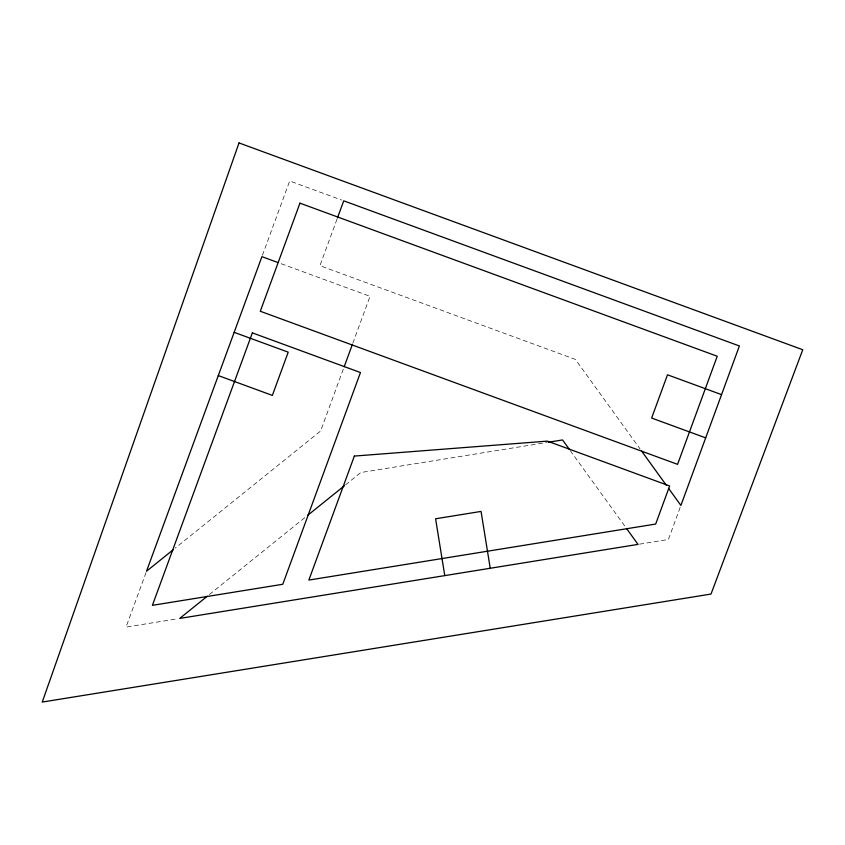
<?xml version="1.0" encoding="UTF-8"?>
<svg xmlns="http://www.w3.org/2000/svg" width="845" height="845" viewBox="0 0 845 845"><rect width="100%" height="100%" fill="white"/><g stroke="black" fill="none" stroke-linecap="round" stroke-linejoin="round"><path stroke-width="0.63" stroke-dasharray="4.22 3.17" d="M146.027 572.572L126.021 627.096L178.052 618.698M262.404 255.338L289.687 180.988L341.718 200.075M337.007 219.182L319.938 265.679L575.371 359.389L640.077 448.938M343.281 369.212L320.625 430.992L175.19 548.141M352.809 343.271L370.025 296.32L280.35 263.418M680.162 507.444L668.406 539.49L638.493 544.317M209.402 594.521L305.584 517.034M345.489 484.893L360.836 472.524L546.926 442.463M570.248 450.607L625.701 527.343"/><path stroke-width="1.27" d="M337.451 217.957L343.735 200.825L739.396 345.975L680.901 505.437L668.575 488.378M344.19 366.751L352.354 344.507M173.14 549.799L146.512 571.241L261.929 256.658L277.899 262.52M207.352 596.169L179.721 618.424L638.017 544.391L626.472 528.41M307.633 515.387L344.464 485.717M548.225 442.252L562.538 439.949L569.477 449.54M721.556 394.626L667.497 374.8L651.632 418.043L705.691 437.868M234.16 332.338L288.208 352.164L272.354 395.407L218.295 375.581M641.619 451.072L666.261 485.178M490.237 568.262L481.058 511.426L435.587 518.777L444.766 575.614M239.019 142.932L42.25 702.068L711.015 594.056L802.75 349.745L239.019 142.932M252.359 332.877L152.396 605.337L282.779 584.275L360.466 372.539L252.359 332.877M299.954 203.159L260.292 311.256L677.574 464.349L717.236 356.241L299.954 203.159M354.351 456.078L308.858 580.071L655.678 524.048L669.641 485.97L547.391 441.122L354.351 456.078"/></g></svg>
